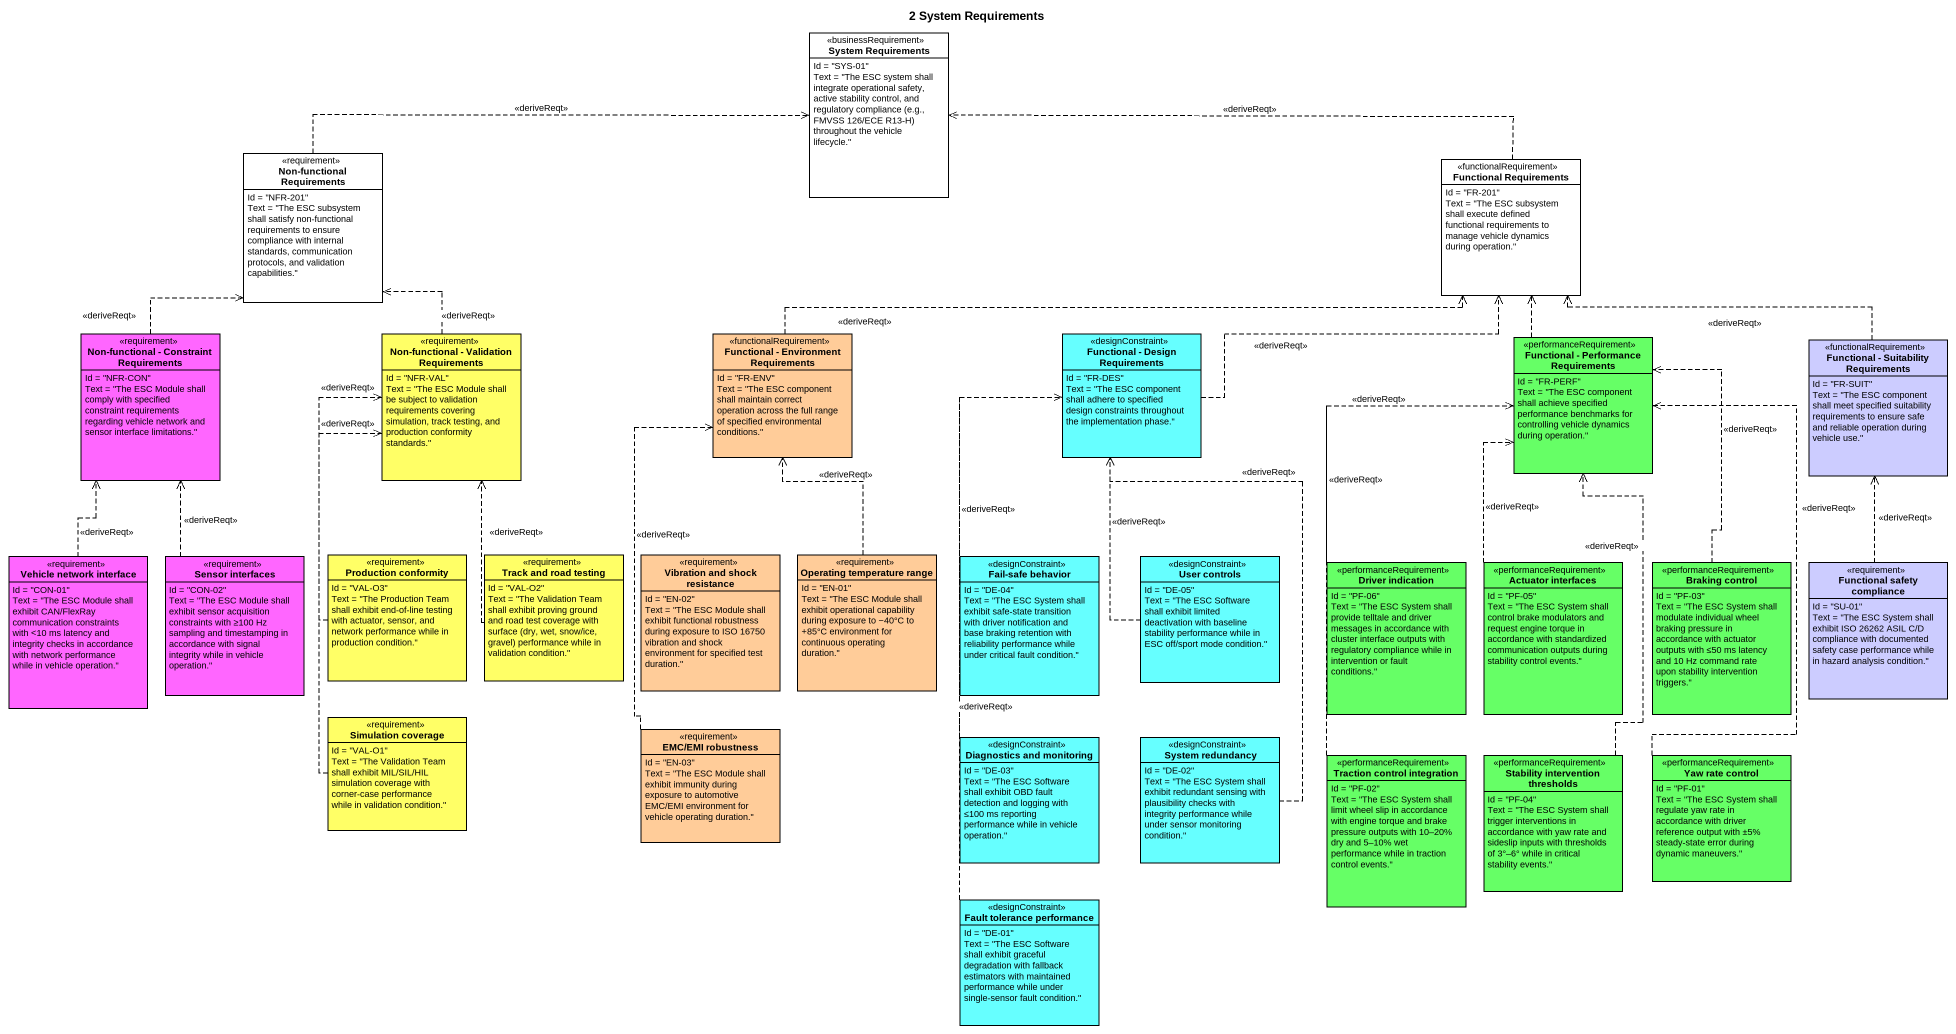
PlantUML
@startuml
title 2 System Requirements
hide circle
hide empty members
class "System Requirements" as System_Requirements <<businessRequirement>> {
  Id = "SYS-01"
  {field} Text = "The ESC system shall integrate operational safety, active stability control, and regulatory compliance (e.g., FMVSS 126/ECE R13-H) throughout the vehicle lifecycle."
}
class "Non-functional Requirements" as Non_functional_Requirements <<requirement>> {
  Id = "NFR-201"
  Text = "The ESC subsystem shall satisfy non-functional requirements to ensure compliance with internal standards, communication protocols, and validation capabilities."
}
class "Functional Requirements" as Functional_Requirements <<functionalRequirement>> {
  Id = "FR-201"
  Text = "The ESC subsystem shall execute defined functional requirements to manage vehicle dynamics during operation."
}
class "Non-functional - Constraint Requirements" as Non_functional_Constraint <<requirement>> #FF66FF {
  Id = "NFR-CON"
  Text = "The ESC Module shall comply with specified constraint requirements regarding vehicle network and sensor interface limitations."
}
class "Non-functional - Validation Requirements" as Non_functional_Validation <<requirement>> #FFFF66 {
  Id = "NFR-VAL"
  Text = "The ESC Module shall be subject to validation requirements covering simulation, track testing, and production conformity standards."
}
class "Functional - Environment Requirements" as Functional_Environment <<functionalRequirement>> #FFCC99 {
  Id = "FR-ENV"
  Text = "The ESC component shall maintain correct operation across the full range of specified environmental conditions."
}
class "Functional - Design Requirements" as Functional_Design <<designConstraint>> #66FFFF {
  Id = "FR-DES"
  Text = "The ESC component shall adhere to specified design constraints throughout the implementation phase."
}
class "Functional - Performance Requirements" as Functional_Performance <<performanceRequirement>> #66FF66 {
  Id = "FR-PERF"
  Text = "The ESC component shall achieve specified performance benchmarks for controlling vehicle dynamics during operation."
}
class "Functional - Suitability Requirements" as Functional_Suitability <<functionalRequirement>> #CCCCFF {
  Id = "FR-SUIT"
  Text = "The ESC component shall meet specified suitability requirements to ensure safe and reliable operation during vehicle use."
}
class "Vehicle network interface" as Vehicle_network_interface <<requirement>> #FF66FF {
  Id = "CON-01"
  Text = "The ESC Module shall exhibit CAN/FlexRay communication constraints with <10 ms latency and integrity checks in accordance with network performance while in vehicle operation."
}
class "Sensor interfaces" as Sensor_interfaces <<requirement>> #FF66FF {
  Id = "CON-02"
  Text = "The ESC Module shall exhibit sensor acquisition constraints with ≥100 Hz sampling and timestamping in accordance with signal integrity while in vehicle operation."
}
class "Production conformity" as Production_conformity <<requirement>> #FFFF66 {
  Id = "VAL-O3"
  Text = "The Production Team shall exhibit end-of-line testing with actuator, sensor, and network performance while in production condition."
}
class "Track and road testing" as Track_and_road_testing <<requirement>> #FFFF66 {
  Id = "VAL-O2"
  {field} Text = "The Validation Team shall exhibit proving ground and road test coverage with surface (dry, wet, snow/ice, gravel) performance while in validation condition."
}
class "Vibration and shock resistance" as Vibration_and_shock <<requirement>> #FFCC99 {
  Id = "EN-02"
  Text = "The ESC Module shall exhibit functional robustness during exposure to ISO 16750 vibration and shock environment for specified test duration."
}
class "Operating temperature range" as Operating_temperature_range <<requirement>> #FFCC99 {
  Id = "EN-01"
  Text = "The ESC Module shall exhibit operational capability during exposure to −40°C to +85°C environment for continuous operating duration."
}
class "Fail-safe behavior" as Fail_safe_behavior <<designConstraint>> #66FFFF {
  Id = "DE-04"
  Text = "The ESC System shall exhibit safe-state transition with driver notification and base braking retention with reliability performance while under critical fault condition."
}
class "User controls" as User_controls <<designConstraint>> #66FFFF {
  Id = "DE-05"
  Text = "The ESC Software shall exhibit limited deactivation with baseline stability performance while in ESC off/sport mode condition."
}
class "Driver indication" as Driver_indication <<performanceRequirement>> #66FF66 {
  Id = "PF-06"
  Text = "The ESC System shall provide telltale and driver messages in accordance with cluster interface outputs with regulatory compliance while in intervention or fault conditions."
}
class "Actuator interfaces" as Actuator_interfaces <<performanceRequirement>> #66FF66 {
  Id = "PF-05"
  Text = "The ESC System shall control brake modulators and request engine torque in accordance with standardized communication outputs during stability control events."
}
class "Braking control" as Braking_control <<performanceRequirement>> #66FF66 {
  Id = "PF-03"
  Text = "The ESC System shall modulate individual wheel braking pressure in accordance with actuator outputs with ≤50 ms latency and 10 Hz command rate upon stability intervention triggers."
}
class "Functional safety compliance" as Functional_safety_compliance <<requirement>> #CCCCFF {
  Id = "SU-01"
  Text = "The ESC System shall exhibit ISO 26262 ASIL C/D compliance with documented safety case performance while in hazard analysis condition."
}
class "Simulation coverage" as Simulation_coverage <<requirement>> #FFFF66 {
  Id = "VAL-O1"
  Text = "The Validation Team shall exhibit MIL/SIL/HIL simulation coverage with corner-case performance while in validation condition."
}
class "EMC/EMI robustness" as EMC_EMI_robustness <<requirement>> #FFCC99 {
  Id = "EN-03"
  Text = "The ESC Module shall exhibit immunity during exposure to automotive EMC/EMI environment for vehicle operating duration."
}
class "Diagnostics and monitoring" as Diagnostics_and_monitoring <<designConstraint>> #66FFFF {
  Id = "DE-03"
  Text = "The ESC Software shall exhibit OBD fault detection and logging with ≤100 ms reporting performance while in vehicle operation."
}
class "System redundancy" as System_redundancy <<designConstraint>> #66FFFF {
  Id = "DE-02"
  Text = "The ESC System shall exhibit redundant sensing with plausibility checks with integrity performance while under sensor monitoring condition."
}
class "Traction control integration" as Traction_control_integration <<performanceRequirement>> #66FF66 {
  Id = "PF-02"
  Text = "The ESC System shall limit wheel slip in accordance with engine torque and brake pressure outputs with 10–20% dry and 5–10% wet performance while in traction control events."
}
class "Stability intervention thresholds" as Stability_intervention <<performanceRequirement>> #66FF66 {
  Id = "PF-04"
  Text = "The ESC System shall trigger interventions in accordance with yaw rate and sideslip inputs with thresholds of 3°–6° while in critical stability events."
}
class "Yaw rate control" as Yaw_rate_control <<performanceRequirement>> #66FF66 {
  Id = "PF-01"
  Text = "The ESC System shall regulate yaw rate in accordance with driver reference output with ±5% steady-state error during dynamic maneuvers."
}
class "Fault tolerance performance" as Fault_tolerance_performance <<designConstraint>> #66FFFF {
  Id = "DE-01"
  Text = "The ESC Software shall exhibit graceful degradation with fallback estimators with maintained performance while under single-sensor fault condition."
}
Non_functional_Requirements .right.> System_Requirements : <<deriveReqt>>
Functional_Requirements .left.> System_Requirements : <<deriveReqt>>
Non_functional_Constraint .up.> Non_functional_Requirements : <<deriveReqt>>
Non_functional_Validation .up.> Non_functional_Requirements : <<deriveReqt>>
Functional_Environment .right.> Functional_Requirements : <<deriveReqt>>
Functional_Design .right.> Functional_Requirements : <<deriveReqt>>
Functional_Performance .up.> Functional_Requirements : <<deriveReqt>>
Functional_Suitability .left.> Functional_Requirements
Vehicle_network_interface .up.> Non_functional_Constraint : <<deriveReqt>>
Sensor_interfaces .up.> Non_functional_Constraint : <<deriveReqt>>
Production_conformity .up.> Non_functional_Validation : <<deriveReqt>>
Track_and_road_testing .up.> Non_functional_Validation : <<deriveReqt>>
Operating_temperature_range .up.> Functional_Environment : <<deriveReqt>>
User_controls .up.> Functional_Design : <<deriveReqt>>
Driver_indication .up.> Functional_Performance : <<deriveReqt>>
Actuator_interfaces .up.> Functional_Performance : <<deriveReqt>>
Braking_control .up.> Functional_Performance : <<deriveReqt>>
Functional_safety_compliance .up.> Functional_Suitability : <<deriveReqt>>
Simulation_coverage .up.> Non_functional_Validation : <<deriveReqt>>
EMC_EMI_robustness .up.> Functional_Environment : <<deriveReqt>>
Diagnostics_and_monitoring .up.> Functional_Design : <<deriveReqt>>
System_redundancy .up.> Functional_Design : <<deriveReqt>>
Traction_control_integration .up.> Functional_Performance : <<deriveReqt>>
Stability_intervention .up.> Functional_Performance : <<deriveReqt>>
Yaw_rate_control .up.> Functional_Performance : <<deriveReqt>>
Fault_tolerance_performance .up.> Functional_Design : <<deriveReqt>>
@enduml
